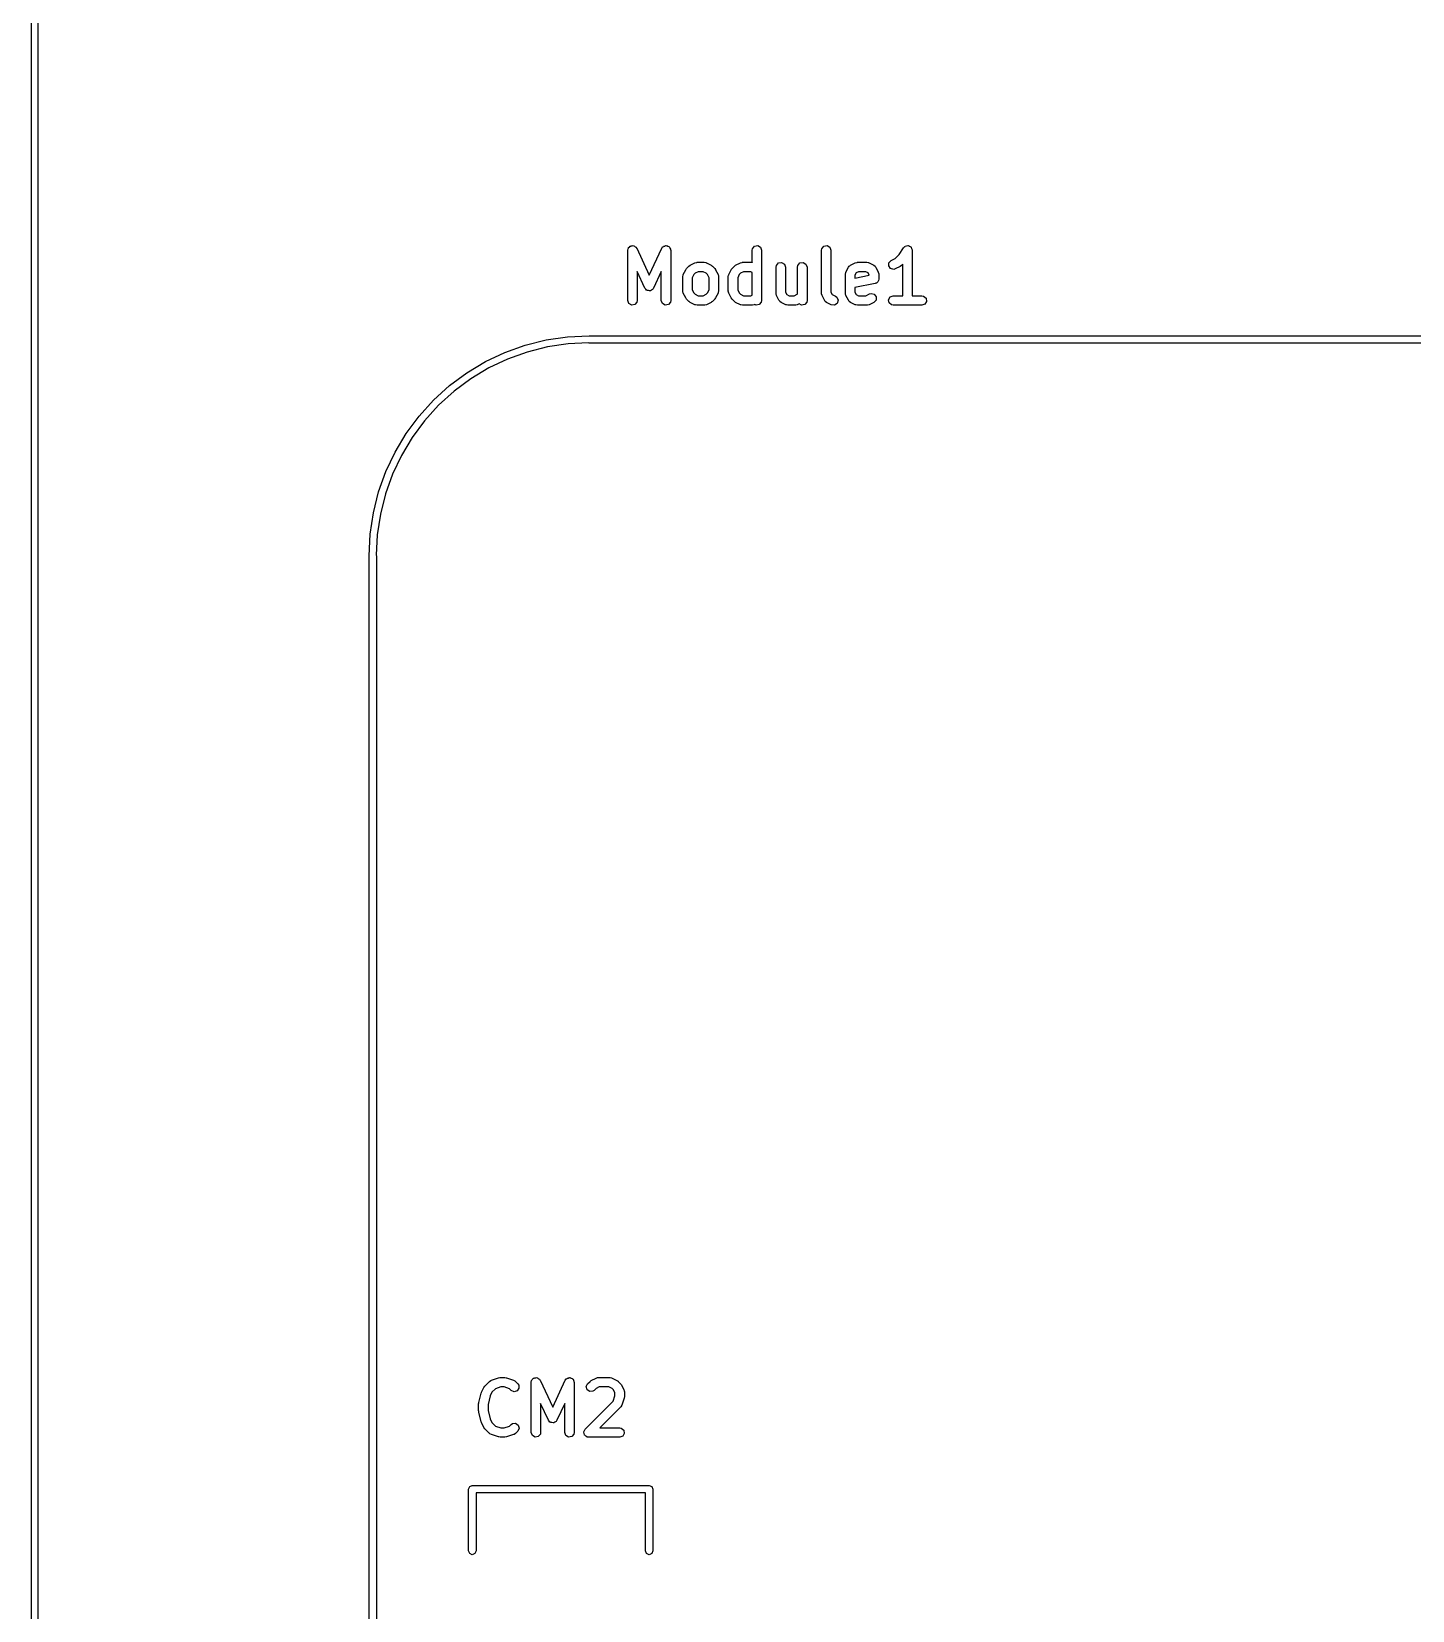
# Model space of a CAD drawing. Extents: x 0 to 4.25, y -4.42 to 0.
# Drawn here: x -0.002 to 0.878, y -2.127 to -1.121 of the extents above; entities that cross this region are included whole.
import ezdxf

# ---------------------------------------------------------------- set-up
doc = ezdxf.new("R2010")
doc.units = 0
doc.header["$MEASUREMENT"] = 0
doc.layers.add('BLACK', color=7, linetype='CONTINUOUS')

msp = doc.modelspace()

# ---------------------------------------------------------------- linework, layer by layer
at = {"layer": 'BLACK', "linetype": 'CONTINUOUS'}
for p, q in [((-0.001969, -4.33071), (-0.001969, 0)), ((0.001969, -0.001969), (0.001969, -4.32874)), ((0.377855, -1.26078), (0.378036, -1.25976)), ((0.377855, -1.29278), (0.377855, -1.26078)), ((0.378036, -1.25976), (0.378293, -1.25945)), ((0.378293, -1.25945), (0.378397, -1.25906)), ((0.378397, -1.25906), (0.378934, -1.25869)), ((0.378934, -1.25869), (0.379355, -1.25819)), ((0.379355, -1.25819), (0.379749, -1.25812)), ((0.379749, -1.25812), (0.380078, -1.25789)), ((0.380078, -1.25789), (0.38073, -1.25794)), ((0.38073, -1.25794), (0.381376, -1.25783)), ((0.381376, -1.25783), (0.381723, -1.25803)), ((0.381723, -1.25803), (0.382122, -1.25806)), ((0.382122, -1.25806), (0.382586, -1.25853)), ((0.382586, -1.25853), (0.383153, -1.25885)), ((0.383153, -1.25885), (0.38329, -1.25923)), ((0.38329, -1.25923), (0.383573, -1.25951)), ((0.383573, -1.25951), (0.391522, -1.27655)), ((0.391522, -1.27655), (0.39947, -1.25951)), ((0.39947, -1.25951), (0.400067, -1.25866)), ((0.400067, -1.25866), (0.400431, -1.25849)), ((0.400431, -1.25849), (0.400688, -1.25819)), ((0.400688, -1.25819), (0.401334, -1.25807)), ((0.401334, -1.25807), (0.401928, -1.25779)), ((0.401928, -1.25779), (0.402315, -1.2579)), ((0.402315, -1.2579), (0.402709, -1.25783)), ((0.402709, -1.25783), (0.403277, -1.25816)), ((0.403277, -1.25816), (0.40391, -1.25833)), ((0.40391, -1.25833), (0.404139, -1.25865)), ((0.404139, -1.25865), (0.404486, -1.25885)), ((0.404486, -1.25885), (0.404711, -1.25947)), ((0.404711, -1.25947), (0.405086, -1.26001)), ((0.405086, -1.26001), (0.405051, -1.26041)), ((0.405051, -1.26041), (0.405188, -1.26078)), ((0.405188, -1.26078), (0.405188, -1.29278)), ((0.457093, -1.26078), (0.457274, -1.25976)), ((0.457093, -1.26846), (0.457093, -1.26078)), ((0.457274, -1.25976), (0.458593, -1.25819)), ((0.458593, -1.25819), (0.460614, -1.25783)), ((0.460614, -1.25783), (0.462391, -1.25885)), ((0.462391, -1.25885), (0.463093, -1.26078)), ((0.463093, -1.26078), (0.463093, -1.29278)), ((0.501283, -1.26078), (0.501464, -1.25976)), ((0.501283, -1.28821), (0.501283, -1.26078)), ((0.501464, -1.25976), (0.502783, -1.25819)), ((0.502783, -1.25819), (0.504804, -1.25783)), ((0.504804, -1.25783), (0.506582, -1.25885)), ((0.506582, -1.25885), (0.507283, -1.26078)), ((0.507283, -1.26078), (0.507283, -1.2875)), ((0.545609, -1.26724), (0.548221, -1.26594)), ((0.548221, -1.26594), (0.550714, -1.26344)), ((0.550714, -1.26344), (0.553597, -1.25912)), ((0.553597, -1.25912), (0.554316, -1.25837)), ((0.554316, -1.25837), (0.554482, -1.25832)), ((0.554482, -1.25832), (0.554593, -1.25819)), ((0.554593, -1.25819), (0.55545, -1.25803)), ((0.55545, -1.25803), (0.556286, -1.25779)), ((0.556286, -1.25779), (0.556444, -1.25786)), ((0.556444, -1.25786), (0.556614, -1.25783)), ((0.556614, -1.25783), (0.557368, -1.25826)), ((0.557368, -1.25826), (0.558165, -1.25861)), ((0.558165, -1.25861), (0.558242, -1.25877)), ((0.558242, -1.25877), (0.558391, -1.25885)), ((0.558391, -1.25885), (0.558689, -1.25967)), ((0.558689, -1.25967), (0.559075, -1.26045)), ((0.559075, -1.26045), (0.559034, -1.26062)), ((0.559034, -1.26062), (0.559093, -1.26078)), ((0.559093, -1.26078), (0.559093, -1.28978)), ((0.388803, -1.28491), (0.383855, -1.27431)), ((0.383855, -1.27431), (0.383855, -1.29278)), ((0.399188, -1.27431), (0.39424, -1.28491)), ((0.399188, -1.29278), (0.399188, -1.27431)), ((0.412902, -1.27755), (0.413083, -1.27652)), ((0.413083, -1.27652), (0.413199, -1.27638)), ((0.413199, -1.27638), (0.413219, -1.2762)), ((0.413219, -1.2762), (0.414743, -1.27316)), ((0.414743, -1.27316), (0.415277, -1.27244)), ((0.415277, -1.27244), (0.415305, -1.27238)), ((0.415305, -1.27238), (0.416829, -1.27085)), ((0.416829, -1.27085), (0.417564, -1.27034)), ((0.417564, -1.27034), (0.417608, -1.27029)), ((0.417608, -1.27029), (0.420656, -1.26877)), ((0.419892, -1.27627), (0.418902, -1.27825)), ((0.420727, -1.27544), (0.419892, -1.27627)), ((0.420656, -1.26877), (0.421655, -1.26847)), ((0.422706, -1.27445), (0.420727, -1.27544)), ((0.421655, -1.26847), (0.421829, -1.26851)), ((0.421829, -1.26851), (0.421998, -1.26845)), ((0.421998, -1.26845), (0.426569, -1.26845)), ((0.425861, -1.27445), (0.422706, -1.27445)), ((0.42784, -1.27544), (0.425861, -1.27445)), ((0.426569, -1.26845), (0.427595, -1.26863)), ((0.427595, -1.26863), (0.427733, -1.26875)), ((0.427733, -1.26875), (0.427911, -1.26877)), ((0.428675, -1.27627), (0.42784, -1.27544)), ((0.427911, -1.26877), (0.430958, -1.27029)), ((0.429664, -1.27825), (0.428675, -1.27627)), ((0.430958, -1.27029), (0.431679, -1.27082)), ((0.431679, -1.27082), (0.431738, -1.27085)), ((0.431738, -1.27085), (0.433262, -1.27238)), ((0.433262, -1.27238), (0.433776, -1.27311)), ((0.433776, -1.27311), (0.433824, -1.27316)), ((0.433824, -1.27316), (0.435348, -1.2762)), ((0.435348, -1.2762), (0.435645, -1.2772)), ((0.441855, -1.27755), (0.442036, -1.27652)), ((0.442036, -1.27652), (0.442151, -1.27638)), ((0.442151, -1.27638), (0.442172, -1.2762)), ((0.442172, -1.2762), (0.443695, -1.27316)), ((0.443695, -1.27316), (0.44423, -1.27244)), ((0.44423, -1.27244), (0.444257, -1.27238)), ((0.444257, -1.27238), (0.445781, -1.27085)), ((0.445781, -1.27085), (0.446516, -1.27034)), ((0.446516, -1.27034), (0.446561, -1.27029)), ((0.446561, -1.27029), (0.449608, -1.26877)), ((0.448844, -1.27627), (0.447855, -1.27825)), ((0.44968, -1.27544), (0.448844, -1.27627)), ((0.449608, -1.26877), (0.450607, -1.26847)), ((0.451658, -1.27445), (0.44968, -1.27544)), ((0.450607, -1.26847), (0.450782, -1.26851)), ((0.450782, -1.26851), (0.45095, -1.26845)), ((0.45095, -1.26845), (0.457045, -1.26845)), ((0.456337, -1.27445), (0.451658, -1.27445)), ((0.457093, -1.27483), (0.456337, -1.27445)), ((0.457045, -1.26845), (0.457093, -1.26846)), ((0.457093, -1.28941), (0.457093, -1.27483)), ((0.472331, -1.27145), (0.472512, -1.27042)), ((0.472331, -1.28821), (0.472331, -1.27145)), ((0.472512, -1.27042), (0.473831, -1.26885)), ((0.473831, -1.26885), (0.475852, -1.2685)), ((0.475852, -1.2685), (0.477629, -1.26952)), ((0.477629, -1.26952), (0.478331, -1.27145)), ((0.478331, -1.27145), (0.478331, -1.2875)), ((0.486045, -1.27145), (0.486226, -1.27042)), ((0.486045, -1.28849), (0.486045, -1.27145)), ((0.486226, -1.27042), (0.487545, -1.26885)), ((0.487545, -1.26885), (0.489566, -1.2685)), ((0.489566, -1.2685), (0.491344, -1.26952)), ((0.491344, -1.26952), (0.492045, -1.27145)), ((0.492045, -1.27145), (0.492045, -1.29278)), ((0.516522, -1.27602), (0.516702, -1.275)), ((0.516522, -1.28821), (0.516522, -1.27602)), ((0.516702, -1.275), (0.516818, -1.27486)), ((0.516818, -1.27486), (0.516838, -1.27468)), ((0.516838, -1.27468), (0.518362, -1.27163)), ((0.518362, -1.27163), (0.518983, -1.2708)), ((0.518983, -1.2708), (0.519395, -1.27062)), ((0.519395, -1.27062), (0.519704, -1.27029)), ((0.519704, -1.27029), (0.522751, -1.26877)), ((0.523281, -1.27521), (0.522522, -1.27673)), ((0.522522, -1.27846), (0.531705, -1.27662)), ((0.522522, -1.27673), (0.522522, -1.27846)), ((0.522751, -1.26877), (0.52375, -1.26847)), ((0.524801, -1.27445), (0.523281, -1.27521)), ((0.52375, -1.26847), (0.523924, -1.26851)), ((0.523924, -1.26851), (0.524093, -1.26845)), ((0.524093, -1.26845), (0.530188, -1.26845)), ((0.52948, -1.27445), (0.524801, -1.27445)), ((0.531, -1.27521), (0.52948, -1.27445)), ((0.530188, -1.26845), (0.531214, -1.26863)), ((0.531705, -1.27662), (0.531, -1.27521)), ((0.531214, -1.26863), (0.531352, -1.26875)), ((0.531352, -1.26875), (0.53153, -1.26877)), ((0.53153, -1.26877), (0.534577, -1.27029)), ((0.534577, -1.27029), (0.535414, -1.27091)), ((0.535414, -1.27091), (0.535593, -1.27132)), ((0.535593, -1.27132), (0.535919, -1.27163)), ((0.535919, -1.27163), (0.537443, -1.27468)), ((0.537443, -1.27468), (0.53774, -1.27568)), ((0.53774, -1.27568), (0.537698, -1.27585)), ((0.537698, -1.27585), (0.53776, -1.27602)), ((0.53776, -1.27602), (0.53776, -1.27907)), ((0.544075, -1.27078), (0.544198, -1.26873)), ((0.545297, -1.27243), (0.544075, -1.27078)), ((0.544198, -1.26873), (0.545609, -1.26724)), ((0.547293, -1.27291), (0.545297, -1.27243)), ((0.548292, -1.27261), (0.547293, -1.27291)), ((0.551339, -1.27109), (0.548292, -1.27261)), ((0.551384, -1.27104), (0.551339, -1.27109)), ((0.552119, -1.27052), (0.551384, -1.27104)), ((0.553093, -1.26955), (0.552119, -1.27052)), ((0.553093, -1.28978), (0.553093, -1.26955)), ((0.389354, -1.28546), (0.388803, -1.28491)), ((0.3898, -1.2861), (0.389354, -1.28546)), ((0.390062, -1.28617), (0.3898, -1.2861)), ((0.390254, -1.28636), (0.390062, -1.28617)), ((0.39103, -1.28643), (0.390254, -1.28636)), ((0.391782, -1.28663), (0.39103, -1.28643)), ((0.392028, -1.28651), (0.391782, -1.28663)), ((0.392299, -1.28654), (0.392028, -1.28651)), ((0.392936, -1.28609), (0.392299, -1.28654)), ((0.393642, -1.28576), (0.392936, -1.28609)), ((0.39387, -1.28544), (0.393642, -1.28576)), ((0.393979, -1.28536), (0.39387, -1.28544)), ((0.394014, -1.28523), (0.393979, -1.28536)), ((0.39424, -1.28491), (0.394014, -1.28523)), ((0.412902, -1.28669), (0.412902, -1.27755)), ((0.412964, -1.28686), (0.412902, -1.28669)), ((0.412922, -1.28703), (0.412964, -1.28686)), ((0.413219, -1.28803), (0.412922, -1.28703)), ((0.418902, -1.27825), (0.418902, -1.28598)), ((0.418902, -1.28598), (0.419892, -1.28796)), ((0.428675, -1.28796), (0.429664, -1.28598)), ((0.429664, -1.28598), (0.429664, -1.27825)), ((0.435664, -1.28669), (0.435484, -1.28771)), ((0.435645, -1.2772), (0.435603, -1.27738)), ((0.435603, -1.27738), (0.435664, -1.27755)), ((0.435664, -1.27755), (0.435664, -1.28669)), ((0.441855, -1.28669), (0.441855, -1.27755)), ((0.441916, -1.28686), (0.441855, -1.28669)), ((0.441875, -1.28703), (0.441916, -1.28686)), ((0.442172, -1.28803), (0.441875, -1.28703)), ((0.447855, -1.27825), (0.447855, -1.28598)), ((0.447855, -1.28598), (0.448844, -1.28796)), ((0.535348, -1.28201), (0.522522, -1.28458)), ((0.522522, -1.28458), (0.522522, -1.2875)), ((0.535771, -1.28175), (0.535348, -1.28201)), ((0.53626, -1.28167), (0.535771, -1.28175)), ((0.536621, -1.28124), (0.53626, -1.28167)), ((0.537101, -1.28094), (0.536621, -1.28124)), ((0.53726, -1.28047), (0.537101, -1.28094)), ((0.537579, -1.2801), (0.53726, -1.28047)), ((0.53776, -1.27907), (0.537579, -1.2801)), ((0.378557, -1.29471), (0.377855, -1.29278)), ((0.380334, -1.29574), (0.378557, -1.29471)), ((0.382355, -1.29538), (0.380334, -1.29574)), ((0.383674, -1.29381), (0.382355, -1.29538)), ((0.383855, -1.29278), (0.383674, -1.29381)), ((0.39989, -1.29471), (0.399188, -1.29278)), ((0.401667, -1.29574), (0.39989, -1.29471)), ((0.403688, -1.29538), (0.401667, -1.29574)), ((0.405007, -1.29381), (0.403688, -1.29538)), ((0.405188, -1.29278), (0.405007, -1.29381)), ((0.414743, -1.29108), (0.413219, -1.28803)), ((0.41479, -1.29112), (0.414743, -1.29108)), ((0.415305, -1.29186), (0.41479, -1.29112)), ((0.416829, -1.29338), (0.415305, -1.29186)), ((0.416888, -1.29341), (0.416829, -1.29338)), ((0.417608, -1.29394), (0.416888, -1.29341)), ((0.420656, -1.29547), (0.417608, -1.29394)), ((0.419892, -1.28796), (0.420727, -1.28879)), ((0.420834, -1.29549), (0.420656, -1.29547)), ((0.420727, -1.28879), (0.422706, -1.28978)), ((0.420972, -1.2956), (0.420834, -1.29549)), ((0.421998, -1.29578), (0.420972, -1.2956)), ((0.426569, -1.29578), (0.421998, -1.29578)), ((0.422706, -1.28978), (0.425861, -1.28978)), ((0.425861, -1.28978), (0.42784, -1.28879)), ((0.426738, -1.29572), (0.426569, -1.29578)), ((0.426912, -1.29576), (0.426738, -1.29572)), ((0.427911, -1.29547), (0.426912, -1.29576)), ((0.42784, -1.28879), (0.428675, -1.28796)), ((0.430958, -1.29394), (0.427911, -1.29547)), ((0.431003, -1.2939), (0.430958, -1.29394)), ((0.431738, -1.29338), (0.431003, -1.2939)), ((0.433262, -1.29186), (0.431738, -1.29338)), ((0.433289, -1.2918), (0.433262, -1.29186)), ((0.433824, -1.29108), (0.433289, -1.2918)), ((0.435348, -1.28803), (0.433824, -1.29108)), ((0.435368, -1.28785), (0.435348, -1.28803)), ((0.435484, -1.28771), (0.435368, -1.28785)), ((0.443695, -1.29108), (0.442172, -1.28803)), ((0.443743, -1.29112), (0.443695, -1.29108)), ((0.444257, -1.29186), (0.443743, -1.29112)), ((0.445781, -1.29338), (0.444257, -1.29186)), ((0.445841, -1.29341), (0.445781, -1.29338)), ((0.446561, -1.29394), (0.445841, -1.29341)), ((0.449608, -1.29547), (0.446561, -1.29394)), ((0.448844, -1.28796), (0.44968, -1.28879)), ((0.449787, -1.29549), (0.449608, -1.29547)), ((0.44968, -1.28879), (0.451658, -1.28978)), ((0.449924, -1.2956), (0.449787, -1.29549)), ((0.45095, -1.29578), (0.449924, -1.2956)), ((0.457045, -1.29578), (0.45095, -1.29578)), ((0.451658, -1.28978), (0.456337, -1.28978)), ((0.456337, -1.28978), (0.457093, -1.28941)), ((0.457214, -1.29572), (0.457045, -1.29578)), ((0.457388, -1.29576), (0.457214, -1.29572)), ((0.458387, -1.29547), (0.457388, -1.29576)), ((0.45877, -1.29527), (0.458387, -1.29547)), ((0.459572, -1.29574), (0.45877, -1.29527)), ((0.461593, -1.29538), (0.459572, -1.29574)), ((0.462912, -1.29381), (0.461593, -1.29538)), ((0.463093, -1.29278), (0.462912, -1.29381)), ((0.472392, -1.28838), (0.472331, -1.28821)), ((0.472351, -1.28855), (0.472392, -1.28838)), ((0.472648, -1.28955), (0.472351, -1.28855)), ((0.474172, -1.2926), (0.472648, -1.28955)), ((0.474498, -1.29291), (0.474172, -1.2926)), ((0.474676, -1.29332), (0.474498, -1.29291)), ((0.475513, -1.29394), (0.474676, -1.29332)), ((0.478561, -1.29547), (0.475513, -1.29394)), ((0.478331, -1.2875), (0.479091, -1.28902)), ((0.478739, -1.29549), (0.478561, -1.29547)), ((0.478876, -1.2956), (0.478739, -1.29549)), ((0.479902, -1.29578), (0.478876, -1.2956)), ((0.479091, -1.28902), (0.480611, -1.28978)), ((0.484474, -1.29578), (0.479902, -1.29578)), ((0.480611, -1.28978), (0.483766, -1.28978)), ((0.483766, -1.28978), (0.485744, -1.28879)), ((0.484642, -1.29572), (0.484474, -1.29578)), ((0.484817, -1.29576), (0.484642, -1.29572)), ((0.485816, -1.29547), (0.484817, -1.29576)), ((0.485744, -1.28879), (0.486045, -1.28849)), ((0.487016, -1.29487), (0.485816, -1.29547)), ((0.488524, -1.29574), (0.487016, -1.29487)), ((0.490545, -1.29538), (0.488524, -1.29574)), ((0.491864, -1.29381), (0.490545, -1.29538)), ((0.492045, -1.29278), (0.491864, -1.29381)), ((0.501345, -1.28838), (0.501283, -1.28821)), ((0.501303, -1.28855), (0.501345, -1.28838)), ((0.5016, -1.28955), (0.501303, -1.28855)), ((0.503124, -1.2926), (0.5016, -1.28955)), ((0.50345, -1.29291), (0.503124, -1.2926)), ((0.503629, -1.29332), (0.50345, -1.29291)), ((0.504466, -1.29394), (0.503629, -1.29332)), ((0.507513, -1.29547), (0.504466, -1.29394)), ((0.507283, -1.2875), (0.508043, -1.28902)), ((0.509552, -1.2957), (0.507513, -1.29547)), ((0.508043, -1.28902), (0.510197, -1.2901)), ((0.511264, -1.29457), (0.509552, -1.2957)), ((0.510197, -1.2901), (0.511033, -1.29072)), ((0.511033, -1.29072), (0.511849, -1.2926)), ((0.511849, -1.2926), (0.511264, -1.29457)), ((0.516583, -1.28838), (0.516522, -1.28821)), ((0.516541, -1.28855), (0.516583, -1.28838)), ((0.516838, -1.28955), (0.516541, -1.28855)), ((0.518362, -1.2926), (0.516838, -1.28955)), ((0.518688, -1.29291), (0.518362, -1.2926)), ((0.518867, -1.29332), (0.518688, -1.29291)), ((0.519704, -1.29394), (0.518867, -1.29332)), ((0.522751, -1.29547), (0.519704, -1.29394)), ((0.522522, -1.2875), (0.523281, -1.28902)), ((0.522929, -1.29549), (0.522751, -1.29547)), ((0.523067, -1.2956), (0.522929, -1.29549)), ((0.524093, -1.29578), (0.523067, -1.2956)), ((0.523281, -1.28902), (0.524801, -1.28978)), ((0.530188, -1.29578), (0.524093, -1.29578)), ((0.524801, -1.28978), (0.52948, -1.28978)), ((0.52948, -1.28978), (0.531894, -1.28858)), ((0.530357, -1.29572), (0.530188, -1.29578)), ((0.530531, -1.29576), (0.530357, -1.29572)), ((0.53153, -1.29547), (0.530531, -1.29576)), ((0.534577, -1.29394), (0.53153, -1.29547)), ((0.531894, -1.28858), (0.532893, -1.28828)), ((0.532893, -1.28828), (0.534889, -1.28876)), ((0.535988, -1.29245), (0.534577, -1.29394)), ((0.534889, -1.28876), (0.536111, -1.2904)), ((0.536111, -1.2904), (0.535988, -1.29245)), ((0.543996, -1.29226), (0.545022, -1.29049)), ((0.544352, -1.29428), (0.543996, -1.29226)), ((0.545924, -1.2956), (0.544352, -1.29428)), ((0.545022, -1.29049), (0.54695, -1.28978)), ((0.54695, -1.29578), (0.545924, -1.2956)), ((0.54695, -1.28978), (0.553093, -1.28978)), ((0.565236, -1.29578), (0.54695, -1.29578)), ((0.559093, -1.28978), (0.565236, -1.28978)), ((0.565236, -1.28978), (0.566262, -1.28996)), ((0.567164, -1.29508), (0.565236, -1.29578)), ((0.566262, -1.28996), (0.567834, -1.29128)), ((0.56819, -1.2933), (0.567164, -1.29508)), ((0.567834, -1.29128), (0.56819, -1.2933)), ((0.325876, -1.31786), (0.339482, -1.31584)), ((0.339482, -1.31584), (0.35322, -1.31516)), ((0.35322, -1.31516), (1.65243, -1.31516)), ((0.28715, -1.33171), (0.299584, -1.32583)), ((0.299584, -1.32583), (0.312534, -1.3212)), ((0.313858, -1.32556), (0.301329, -1.33005)), ((0.312534, -1.3212), (0.325876, -1.31786)), ((0.326766, -1.32233), (0.313858, -1.32556)), ((0.339929, -1.32038), (0.326766, -1.32233)), ((0.352867, -1.31974), (0.339929, -1.32038)), ((0.35322, -1.31989), (0.352867, -1.31974)), ((1.65243, -1.31989), (0.35322, -1.31989)), ((0.275352, -1.33879), (0.28715, -1.33171)), ((0.2893, -1.33574), (0.277886, -1.34258)), ((0.301329, -1.33005), (0.2893, -1.33574)), ((0.254113, -1.35622), (0.264305, -1.34698)), ((0.264305, -1.34698), (0.275352, -1.33879)), ((0.277886, -1.34258), (0.267198, -1.3505)), ((0.244877, -1.36641), (0.254113, -1.35622)), ((0.267198, -1.3505), (0.257339, -1.35944)), ((0.236683, -1.37745), (0.244877, -1.36641)), ((0.257339, -1.35944), (0.248402, -1.3693)), ((0.229612, -1.38925), (0.236683, -1.37745)), ((0.248402, -1.3693), (0.240475, -1.37999)), ((0.240475, -1.37999), (0.233634, -1.3914)), ((0.223731, -1.40169), (0.229612, -1.38925)), ((0.233634, -1.3914), (0.227945, -1.40343)), ((0.219097, -1.41464), (0.223731, -1.40169)), ((0.227945, -1.40343), (0.223462, -1.41596)), ((0.215755, -1.42798), (0.219097, -1.41464)), ((0.223462, -1.41596), (0.220229, -1.42887)), ((0.213737, -1.44158), (0.215755, -1.42798)), ((0.220229, -1.42887), (0.218276, -1.44203)), ((0.213062, -1.45532), (0.213737, -1.44158)), ((0.218276, -1.44203), (0.217641, -1.45497)), ((0.213062, -3.34509), (0.213062, -1.45532)), ((0.217641, -1.45497), (0.217787, -1.45532)), ((0.217787, -1.45532), (0.217787, -3.34509)), ((0.289797, -1.98113), (0.290651, -1.98053)), ((0.290651, -1.98053), (0.290829, -1.98052)), ((0.290829, -1.98052), (0.29097, -1.98041)), ((0.29097, -1.98041), (0.295541, -1.97888)), ((0.295541, -1.97888), (0.296429, -1.97875)), ((0.296429, -1.97875), (0.29649, -1.97873)), ((0.29649, -1.97873), (0.299538, -1.97873)), ((0.299538, -1.97873), (0.300421, -1.97888)), ((0.300421, -1.97888), (0.300486, -1.97888)), ((0.300486, -1.97888), (0.305058, -1.98041)), ((0.305058, -1.98041), (0.305974, -1.9809)), ((0.305974, -1.9809), (0.306068, -1.98105)), ((0.316347, -1.98173), (0.316528, -1.9807)), ((0.316528, -1.9807), (0.316786, -1.9804)), ((0.316786, -1.9804), (0.316889, -1.98001)), ((0.316889, -1.98001), (0.317426, -1.97963)), ((0.317426, -1.97963), (0.317847, -1.97913)), ((0.317847, -1.97913), (0.318242, -1.97906)), ((0.318242, -1.97906), (0.31857, -1.97883)), ((0.31857, -1.97883), (0.319223, -1.97889)), ((0.319223, -1.97889), (0.319868, -1.97877)), ((0.319868, -1.97877), (0.320215, -1.97897)), ((0.320215, -1.97897), (0.320614, -1.97901)), ((0.320614, -1.97901), (0.321078, -1.97947)), ((0.321078, -1.97947), (0.321645, -1.9798)), ((0.321645, -1.9798), (0.321782, -1.98018)), ((0.321782, -1.98018), (0.322066, -1.98046)), ((0.322066, -1.98046), (0.330014, -1.99749)), ((0.330014, -1.99749), (0.337962, -1.98046)), ((0.337962, -1.98046), (0.33856, -1.97961)), ((0.33856, -1.97961), (0.338923, -1.97944)), ((0.338923, -1.97944), (0.339181, -1.97913)), ((0.339181, -1.97913), (0.339826, -1.97902)), ((0.339826, -1.97902), (0.34042, -1.97874)), ((0.34042, -1.97874), (0.340807, -1.97884)), ((0.340807, -1.97884), (0.341201, -1.97877)), ((0.341201, -1.97877), (0.341769, -1.9791)), ((0.341769, -1.9791), (0.342402, -1.97927)), ((0.342402, -1.97927), (0.342632, -1.9796)), ((0.342632, -1.9796), (0.342979, -1.9798)), ((0.342979, -1.9798), (0.343203, -1.98042)), ((0.343203, -1.98042), (0.343579, -1.98095)), ((0.353797, -1.98113), (0.354532, -1.98062)), ((0.354532, -1.98062), (0.354577, -1.98057)), ((0.354577, -1.98057), (0.357625, -1.97904)), ((0.357625, -1.97904), (0.358623, -1.97875)), ((0.358623, -1.97875), (0.358798, -1.97879)), ((0.358798, -1.97879), (0.358966, -1.97873)), ((0.358966, -1.97873), (0.366585, -1.97873)), ((0.366585, -1.97873), (0.367611, -1.97891)), ((0.367611, -1.97891), (0.367749, -1.97902)), ((0.367749, -1.97902), (0.367927, -1.97904)), ((0.367927, -1.97904), (0.370975, -1.98057)), ((0.370975, -1.98057), (0.371695, -1.9811)), ((0.282913, -1.99471), (0.284437, -1.98862)), ((0.284437, -1.98862), (0.284648, -1.98815)), ((0.284648, -1.98815), (0.284664, -1.98801)), ((0.284664, -1.98801), (0.286188, -1.98496)), ((0.286188, -1.98496), (0.286722, -1.98424)), ((0.286722, -1.98424), (0.28675, -1.98418)), ((0.28675, -1.98418), (0.289797, -1.98113)), ((0.290178, -1.99039), (0.288823, -1.99581)), ((0.291337, -1.98808), (0.290178, -1.99039)), ((0.293539, -1.98587), (0.291337, -1.98808)), ((0.296977, -1.98473), (0.293539, -1.98587)), ((0.299051, -1.98473), (0.296977, -1.98473)), ((0.302489, -1.98587), (0.299051, -1.98473)), ((0.303512, -1.9869), (0.302489, -1.98587)), ((0.305371, -1.98776), (0.303512, -1.9869)), ((0.307354, -1.98723), (0.305371, -1.98776)), ((0.306068, -1.98105), (0.30623, -1.98113)), ((0.30623, -1.98113), (0.307754, -1.98265)), ((0.308531, -1.98555), (0.307354, -1.98723)), ((0.307754, -1.98265), (0.308352, -1.98351)), ((0.308352, -1.98351), (0.308531, -1.98555)), ((0.316347, -2.01373), (0.316347, -1.98173)), ((0.343579, -1.98095), (0.343543, -1.98135)), ((0.343543, -1.98135), (0.343681, -1.98173)), ((0.343681, -1.98173), (0.343681, -2.01373)), ((0.351406, -1.98451), (0.352274, -1.98265)), ((0.351937, -1.9865), (0.351406, -1.98451)), ((0.353618, -1.98767), (0.351937, -1.9865)), ((0.352274, -1.98265), (0.353797, -1.98113)), ((0.355663, -1.98749), (0.353618, -1.98767)), ((0.356516, -1.9869), (0.355663, -1.98749)), ((0.357696, -1.98572), (0.356516, -1.9869)), ((0.359674, -1.98473), (0.357696, -1.98572)), ((0.365877, -1.98473), (0.359674, -1.98473)), ((0.367856, -1.98572), (0.365877, -1.98473)), ((0.368691, -1.98655), (0.367856, -1.98572)), ((0.368535, -1.99382), (0.369681, -1.99038)), ((0.369681, -1.98853), (0.368691, -1.98655)), ((0.369681, -1.99038), (0.369681, -1.98853)), ((0.371695, -1.9811), (0.371754, -1.98113)), ((0.371754, -1.98113), (0.373278, -1.98265)), ((0.373278, -1.98265), (0.373793, -1.98339)), ((0.373793, -1.98339), (0.37384, -1.98343)), ((0.37384, -1.98343), (0.375364, -1.98648)), ((0.375364, -1.98648), (0.375661, -1.98748)), ((0.375681, -1.99087), (0.375525, -1.99175)), ((0.375661, -1.98748), (0.375619, -1.98765)), ((0.375619, -1.98765), (0.375681, -1.98782)), ((0.375681, -1.98782), (0.375681, -1.99087)), ((0.282823, -1.99544), (0.282927, -1.99485)), ((0.282823, -2.00001), (0.282823, -1.99544)), ((0.282871, -2.00014), (0.282823, -2.00001)), ((0.282913, -2.00074), (0.282871, -2.00014)), ((0.282927, -1.99485), (0.282913, -1.99471)), ((0.284437, -2.00684), (0.282913, -2.00074)), ((0.288823, -1.99581), (0.288823, -1.99964)), ((0.288823, -1.99964), (0.290178, -2.00506)), ((0.327295, -2.00585), (0.322347, -1.99525)), ((0.322347, -1.99525), (0.322347, -2.01373)), ((0.337681, -1.99525), (0.332732, -2.00585)), ((0.337681, -2.01373), (0.337681, -1.99525)), ((0.35075, -2.01161), (0.368535, -1.99382)), ((0.373278, -1.99756), (0.360114, -2.01073)), ((0.373354, -1.9974), (0.373278, -1.99756)), ((0.373507, -1.99731), (0.373354, -1.9974)), ((0.374003, -1.99639), (0.373507, -1.99731)), ((0.375527, -1.99182), (0.374003, -1.99639)), ((0.375525, -1.99175), (0.375527, -1.99182)), ((0.284516, -2.00695), (0.284437, -2.00684)), ((0.284664, -2.00745), (0.284516, -2.00695)), ((0.286188, -2.0105), (0.284664, -2.00745)), ((0.286235, -2.01054), (0.286188, -2.0105)), ((0.28675, -2.01128), (0.286235, -2.01054)), ((0.290178, -2.00506), (0.291337, -2.00738)), ((0.291337, -2.00738), (0.293539, -2.00958)), ((0.293539, -2.00958), (0.296977, -2.01073)), ((0.296977, -2.01073), (0.299051, -2.01073)), ((0.299051, -2.01073), (0.302489, -2.00958)), ((0.302489, -2.00958), (0.303512, -2.00856)), ((0.303512, -2.00856), (0.304365, -2.00796)), ((0.304365, -2.00796), (0.306409, -2.00778)), ((0.306409, -2.00778), (0.30809, -2.00896)), ((0.308621, -2.01094), (0.307754, -2.0128)), ((0.30809, -2.00896), (0.308621, -2.01094)), ((0.327846, -2.0064), (0.327295, -2.00585)), ((0.328292, -2.00704), (0.327846, -2.0064)), ((0.328555, -2.00711), (0.328292, -2.00704)), ((0.328747, -2.0073), (0.328555, -2.00711)), ((0.329522, -2.00737), (0.328747, -2.0073)), ((0.330274, -2.00757), (0.329522, -2.00737)), ((0.330521, -2.00746), (0.330274, -2.00757)), ((0.330791, -2.00748), (0.330521, -2.00746)), ((0.331429, -2.00704), (0.330791, -2.00748)), ((0.332135, -2.00671), (0.331429, -2.00704)), ((0.332363, -2.00638), (0.332135, -2.00671)), ((0.332472, -2.00631), (0.332363, -2.00638)), ((0.332506, -2.00618), (0.332472, -2.00631)), ((0.332732, -2.00585), (0.332506, -2.00618)), ((0.360114, -2.01073), (0.372681, -2.01073)), ((0.372681, -2.01073), (0.373707, -2.01091)), ((0.373707, -2.01091), (0.375279, -2.01223)), ((0.289797, -2.01433), (0.28675, -2.01128)), ((0.28996, -2.0144), (0.289797, -2.01433)), ((0.290054, -2.01455), (0.28996, -2.0144)), ((0.29097, -2.01505), (0.290054, -2.01455)), ((0.295541, -2.01657), (0.29097, -2.01505)), ((0.295607, -2.01657), (0.295541, -2.01657)), ((0.29649, -2.01673), (0.295607, -2.01657)), ((0.299538, -2.01673), (0.29649, -2.01673)), ((0.299599, -2.01671), (0.299538, -2.01673)), ((0.300486, -2.01657), (0.299599, -2.01671)), ((0.305058, -2.01505), (0.300486, -2.01657)), ((0.305198, -2.01494), (0.305058, -2.01505)), ((0.305377, -2.01492), (0.305198, -2.01494)), ((0.30623, -2.01433), (0.305377, -2.01492)), ((0.307754, -2.0128), (0.30623, -2.01433)), ((0.317049, -2.01566), (0.316347, -2.01373)), ((0.318826, -2.01668), (0.317049, -2.01566)), ((0.320847, -2.01633), (0.318826, -2.01668)), ((0.322166, -2.01475), (0.320847, -2.01633)), ((0.322347, -2.01373), (0.322166, -2.01475)), ((0.338382, -2.01566), (0.337681, -2.01373)), ((0.34016, -2.01668), (0.338382, -2.01566)), ((0.342181, -2.01633), (0.34016, -2.01668)), ((0.3435, -2.01475), (0.342181, -2.01633)), ((0.343681, -2.01373), (0.3435, -2.01475)), ((0.349882, -2.01347), (0.34994, -2.01334)), ((0.350116, -2.01434), (0.349882, -2.01347)), ((0.349917, -2.01321), (0.350368, -2.01243)), ((0.34994, -2.01334), (0.349917, -2.01321)), ((0.350273, -2.01523), (0.350116, -2.01434)), ((0.350378, -2.01532), (0.350273, -2.01523)), ((0.350368, -2.01243), (0.35075, -2.01161)), ((0.350414, -2.01545), (0.350378, -2.01532)), ((0.351153, -2.01597), (0.350414, -2.01545)), ((0.351845, -2.01655), (0.351153, -2.01597)), ((0.352028, -2.01658), (0.351845, -2.01655)), ((0.352095, -2.01663), (0.352028, -2.01658)), ((0.352226, -2.01661), (0.352095, -2.01663)), ((0.352871, -2.01673), (0.352226, -2.01661)), ((0.372681, -2.01673), (0.352871, -2.01673)), ((0.374609, -2.01603), (0.372681, -2.01673)), ((0.375635, -2.01425), (0.374609, -2.01603)), ((0.375279, -2.01223), (0.375635, -2.01425)), ((0.276448, -2.04981), (0.27714, -2.04814)), ((0.276448, -2.08918), (0.276448, -2.04981)), ((0.27714, -2.04814), (0.27881, -2.04745)), ((0.27881, -2.04745), (0.391409, -2.04745)), ((0.391409, -2.04745), (0.393079, -2.04814)), ((0.393079, -2.04814), (0.393771, -2.04981)), ((0.393771, -2.04981), (0.393771, -2.08918)), ((0.389047, -2.05217), (0.281173, -2.05217)), ((0.281173, -2.05217), (0.281173, -2.08918)), ((0.389047, -2.08918), (0.389047, -2.05217)), ((0.27714, -2.09085), (0.276448, -2.08918)), ((0.27881, -2.09154), (0.27714, -2.09085)), ((0.280481, -2.09085), (0.27881, -2.09154)), ((0.281173, -2.08918), (0.280481, -2.09085)), ((0.389738, -2.09085), (0.389047, -2.08918)), ((0.391409, -2.09154), (0.389738, -2.09085)), ((0.393079, -2.09085), (0.391409, -2.09154)), ((0.393771, -2.08918), (0.393079, -2.09085))]:
    msp.add_line(p, q, dxfattribs=at)

doc.saveas('drawing.dxf')
